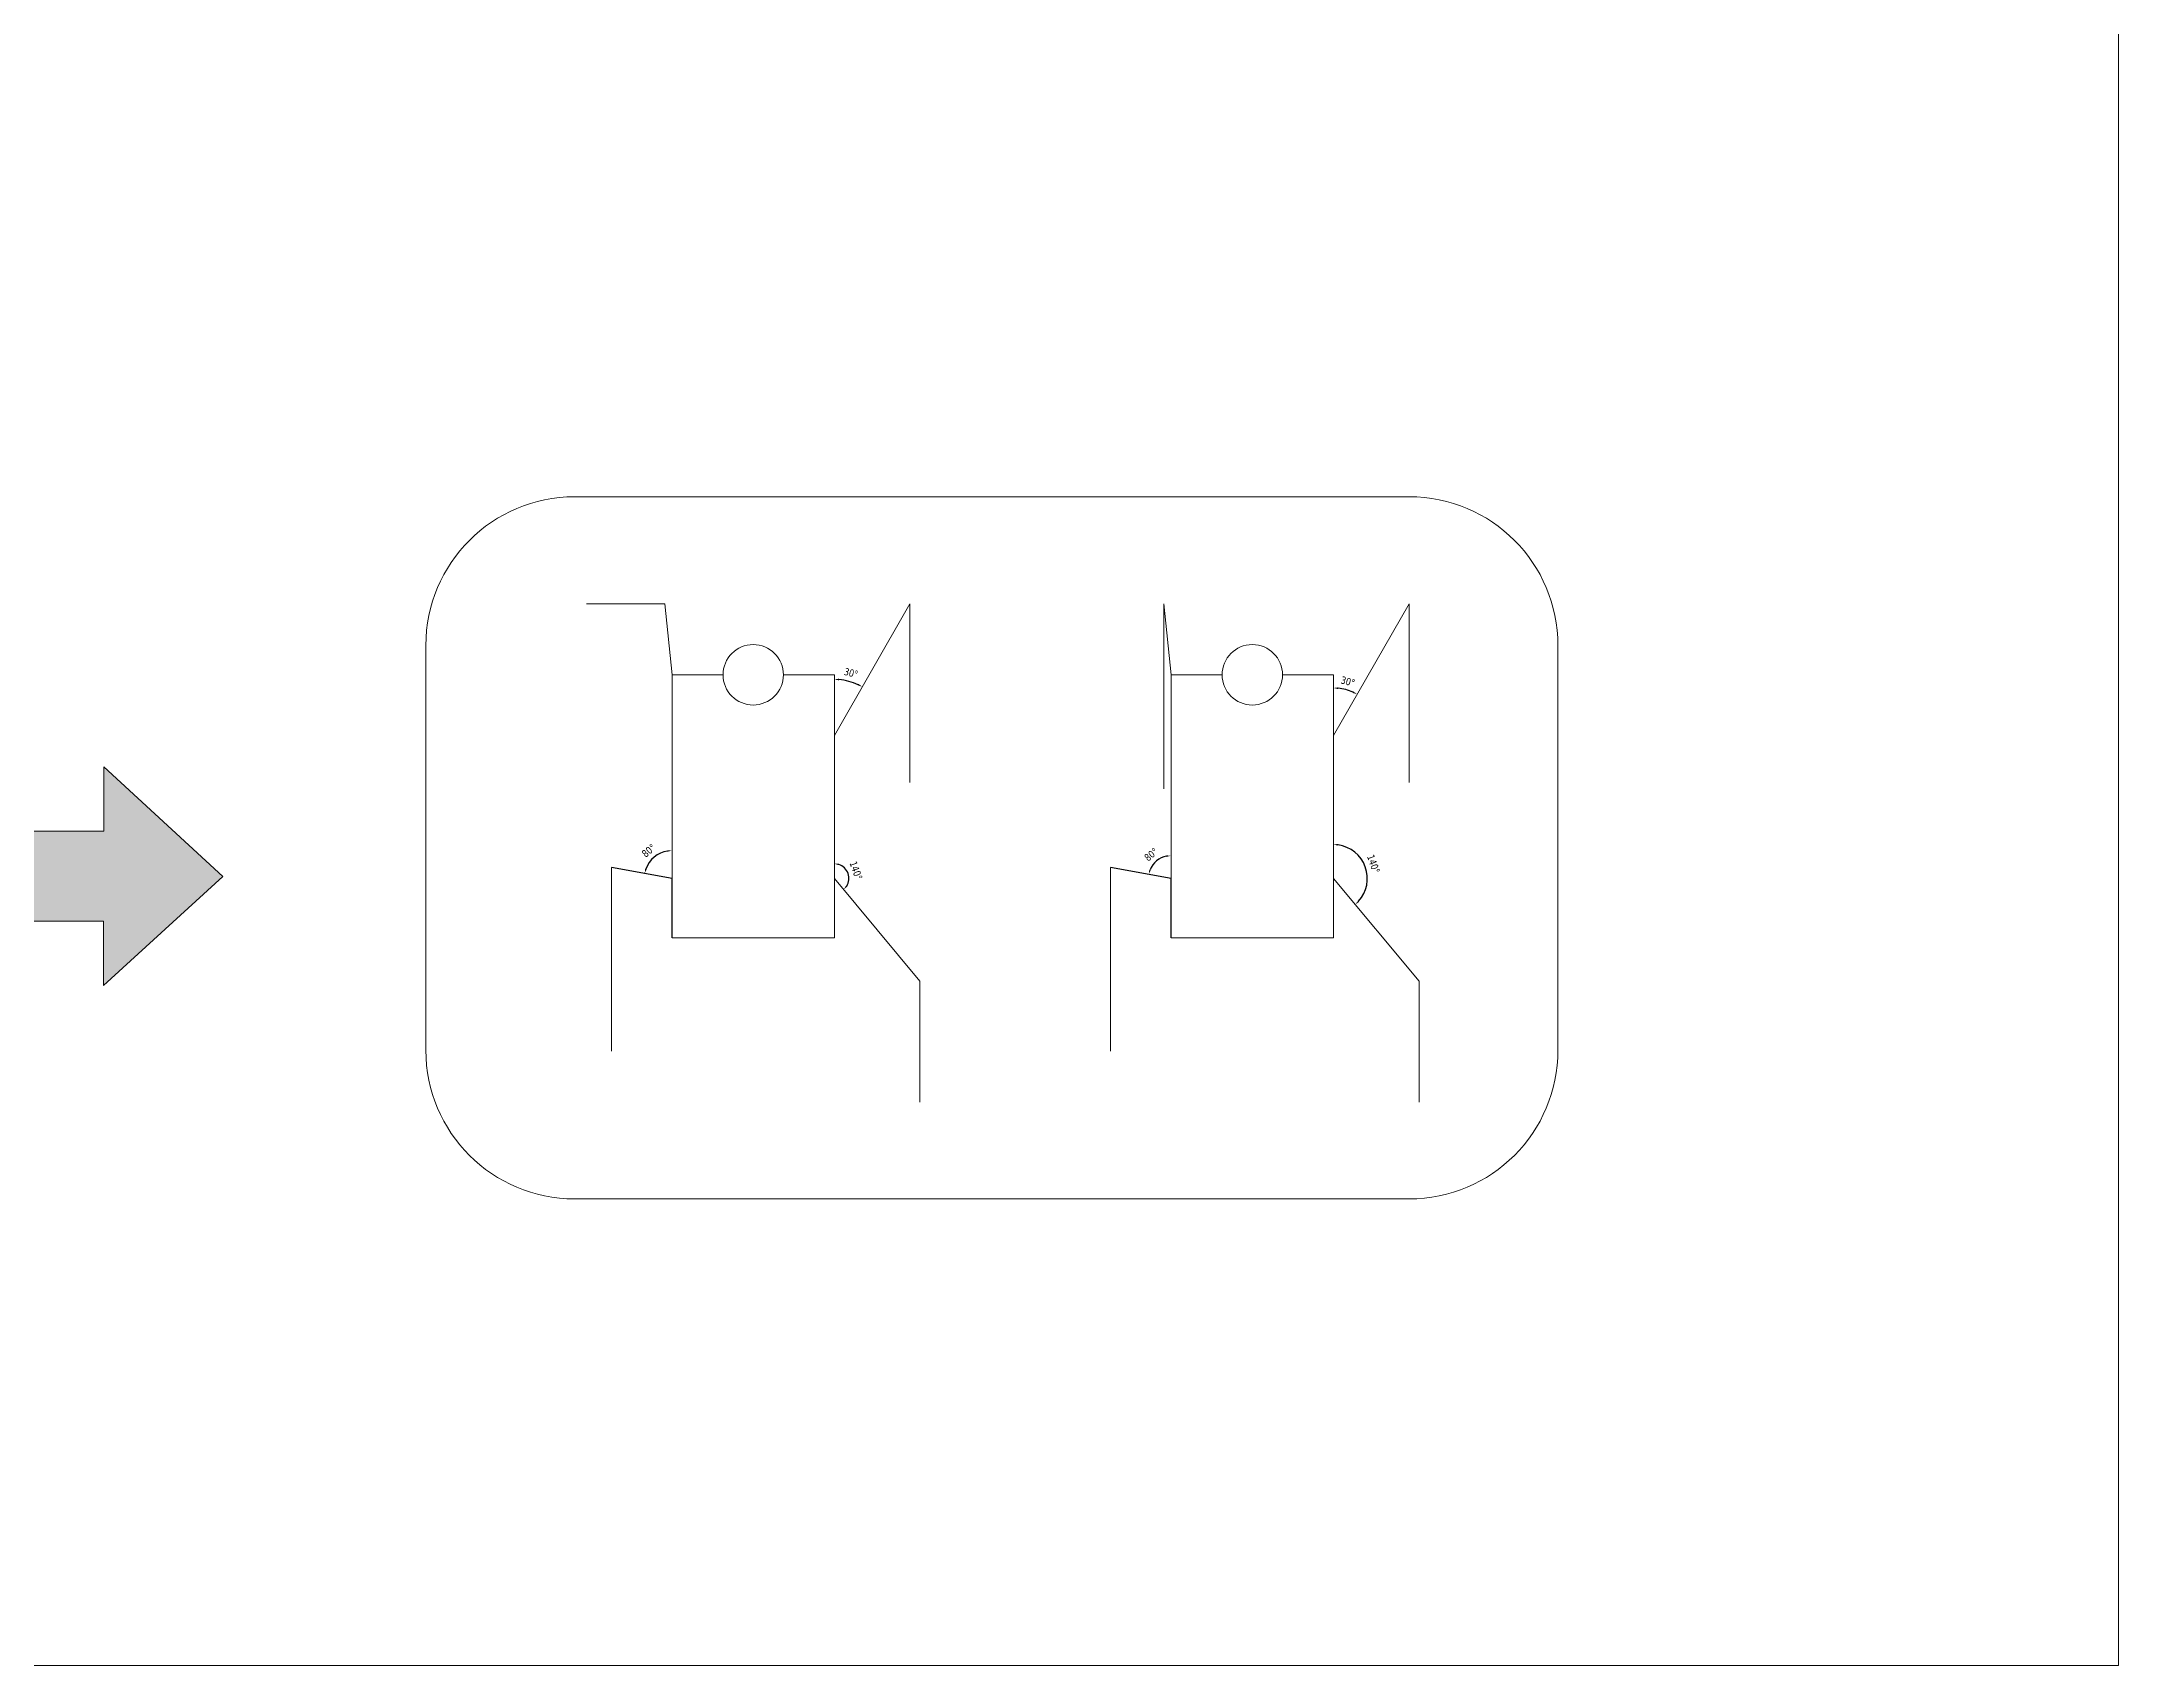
# Model space of a CAD drawing. Header units: millimetres. Extents: x 10966 to 11263, y 6995 to 7205.
# Drawn here: x 11150.7 to 11262.8, y 6994.6 to 7082.2 of the extents above; entities that cross this region are included whole.
import ezdxf

# ---------------------------------------------------------------- set-up
doc = ezdxf.new("R2010")
doc.units = ezdxf.units.MM
doc.header["$MEASUREMENT"] = 0
doc.layers.add('NET LIEN', color=255, linetype='Continuous', lineweight=18)
doc.layers.add('NetLien', color=7, linetype='Continuous', lineweight=30)
doc.styles.add('TEXT1', font='tahoma.ttf', dxfattribs={"width": 0.9})
doc.dimstyles.new('DIM1', dxfattribs={"dimtxt": 2, "dimasz": 1.25, "dimexe": 1.25, "dimexo": 1.25, "dimgap": 1.25, "dimtad": 1, "dimtoh": 1, "dimdec": 0, "dimzin": 0, "dimdsep": 46, "dimtxsty": 'TEXT1', "dimcen": 0.09, "dimclrd": 256, "dimclre": 256, "dimclrt": 256, "dimadec": 0, "dimazin": 0, "dimtfac": 1, "dimtdec": 0, "dimtix": 1, "dimtofl": 0, "dimtmove": 0, "dimatfit": 3, "dimfxl": 1, "dimtolj": 1, "dimtzin": 0, "dimlwd": -1, "dimlwe": -1, "dimarcsym": 0})

# ---------------------------------------------------------------- blocks, each defined once
blk = doc.blocks.new('*D134')
at = {"layer": 'Defpoints', "color": 0, "transparency": 16777216}
for p in [(11197.57, 7051.86), (11193.49, 7048.03), (11194.52, 7047.6), (11193.49, 7044.75), (11193.49, 7044.75)]:
    blk.add_point(p, dxfattribs=at)
at = {"layer": 'NetLien', "transparency": 16777216}
blk.add_arc((11193.49, 7044.75), 3.03, 64.8786, 85.2738, dxfattribs=at)
for points in [[(11193.74, 7047.73), (11193.74, 7047.82), (11193.49, 7047.78)], [(11194.8, 7047.54), (11194.76, 7047.46), (11195, 7047.38)]]:
    blk.add_solid(points, dxfattribs=at)
at = {"layer": 'NetLien', "transparency": 16777216, "insert": (11194.39, 7048.13), "char_height": 0.4, "attachment_point": 5, "rotation": 345.0762, "style": 'TEXT1'}
blk.add_mtext('\\A1;30°', dxfattribs=at)
blk = doc.blocks.new('*D135')
at = {"layer": 'Defpoints', "color": 0, "transparency": 16777216}
for p in [(11184.73, 7048.03), (11184.05, 7038.38), (11181.46, 7037.63), (11184.73, 7037.04), (11184.73, 7033.83)]:
    blk.add_point(p, dxfattribs=at)
at = {"layer": 'NetLien', "transparency": 16777216}
blk.add_arc((11184.73, 7037.04), 1.5, 99.5701, 160.1969, dxfattribs=at)
for points in [[(11184.47, 7038.56), (11184.48, 7038.48), (11184.73, 7038.54)], [(11183.36, 7037.54), (11183.28, 7037.56), (11183.25, 7037.31)]]:
    blk.add_solid(points, dxfattribs=at)
at = {"layer": 'NetLien', "transparency": 16777216, "insert": (11183.47, 7038.54), "char_height": 0.4, "attachment_point": 5, "rotation": 39.8835, "style": 'TEXT1'}
blk.add_mtext('\\A1;80°', dxfattribs=at)
blk = doc.blocks.new('*D136')
at = {"layer": 'Defpoints', "color": 0, "transparency": 16777216}
for p in [(11193.49, 7048.03), (11193.49, 7037.04), (11194.27, 7036.99), (11193.49, 7033.83), (11198.1, 7031.49)]:
    blk.add_point(p, dxfattribs=at)
at = {"layer": 'NetLien', "transparency": 16777216}
blk.add_arc((11193.49, 7037.04), 0.786, 328.0471, 71.7037, dxfattribs=at)
for points in [[(11193.73, 7037.75), (11193.74, 7037.83), (11193.49, 7037.83)], [(11194.19, 7036.6), (11194.12, 7036.65), (11193.99, 7036.44)]]:
    blk.add_solid(points, dxfattribs=at)
at = {"layer": 'NetLien', "transparency": 16777216, "insert": (11194.66, 7037.46), "char_height": 0.4, "attachment_point": 5, "rotation": 289.8754, "style": 'TEXT1'}
blk.add_mtext('\\A1;140°', dxfattribs=at)
blk = doc.blocks.new('*D137')
at = {"layer": 'Defpoints', "color": 0, "transparency": 16777216}
for p in [(11211.67, 7048.03), (11208.4, 7037.63), (11211.12, 7038.14), (11211.67, 7037.04), (11211.67, 7033.83)]:
    blk.add_point(p, dxfattribs=at)
at = {"layer": 'NetLien', "transparency": 16777216}
blk.add_arc((11211.67, 7037.04), 1.23, 101.6859, 158.0812, dxfattribs=at)
for points in [[(11211.42, 7038.28), (11211.42, 7038.2), (11211.67, 7038.27)], [(11210.57, 7037.49), (11210.49, 7037.51), (11210.46, 7037.26)]]:
    blk.add_solid(points, dxfattribs=at)
at = {"layer": 'NetLien', "transparency": 16777216, "insert": (11210.59, 7038.33), "char_height": 0.4, "attachment_point": 5, "rotation": 39.8835, "style": 'TEXT1'}
blk.add_mtext('\\A1;80°', dxfattribs=at)
blk = doc.blocks.new('*D138')
at = {"layer": 'Defpoints', "color": 0, "transparency": 16777216}
for p in [(11224.51, 7051.86), (11220.43, 7048.03), (11221.31, 7047.17), (11220.43, 7044.75), (11220.43, 7044.75)]:
    blk.add_point(p, dxfattribs=at)
at = {"layer": 'NetLien', "transparency": 16777216}
blk.add_arc((11220.43, 7044.75), 2.57, 65.7379, 84.4144, dxfattribs=at)
for points in [[(11220.68, 7047.26), (11220.68, 7047.35), (11220.43, 7047.32)], [(11221.51, 7047.13), (11221.47, 7047.05), (11221.71, 7046.98)]]:
    blk.add_solid(points, dxfattribs=at)
at = {"layer": 'NetLien', "transparency": 16777216, "insert": (11221.21, 7047.67), "char_height": 0.4, "attachment_point": 5, "rotation": 345.0762, "style": 'TEXT1'}
blk.add_mtext('\\A1;30°', dxfattribs=at)
blk = doc.blocks.new('*D139')
at = {"layer": 'Defpoints', "color": 0, "transparency": 16777216}
for p in [(11220.43, 7048.03), (11220.43, 7037.04), (11222.26, 7036.93), (11220.43, 7033.83), (11225.05, 7031.49)]:
    blk.add_point(p, dxfattribs=at)
at = {"layer": 'NetLien', "transparency": 16777216}
blk.add_arc((11220.43, 7037.04), 1.83, 317.5711, 82.1797, dxfattribs=at)
for points in [[(11220.68, 7038.81), (11220.68, 7038.9), (11220.43, 7038.87)], [(11221.81, 7035.77), (11221.76, 7035.83), (11221.6, 7035.63)]]:
    blk.add_solid(points, dxfattribs=at)
at = {"layer": 'NetLien', "transparency": 16777216, "insert": (11222.59, 7037.82), "char_height": 0.4, "attachment_point": 5, "rotation": 289.8754, "style": 'TEXT1'}
blk.add_mtext('\\A1;140°', dxfattribs=at)

msp = doc.modelspace()

# ---------------------------------------------------------------- hatches: boundary and pattern name
at = {"layer": 'NET LIEN'}
h = msp.add_hatch(color=256, dxfattribs=at)
h.dxf.hatch_style = 1
h.paths.add_polyline_path([(11015.47, 7117.7), (11015.47, 7114.23), (11010.2, 7114.23), (11004.53, 7114.49), (11004.53, 7109.39), (11010.19, 7109.38), (11015.46, 7109.37), (11015.46, 7105.91), (11021.91, 7111.8)])
h.paths.add_polyline_path([(11163.21, 7179.96), (11163.21, 7176.49), (11157.93, 7176.49), (11152.26, 7176.75), (11152.26, 7171.65), (11157.93, 7171.64), (11163.2, 7171.63), (11163.19, 7168.17), (11169.65, 7174.06)])
h.paths.add_polyline_path([(11108.56, 7117.7), (11108.56, 7114.23), (11103.29, 7114.23), (11097.62, 7114.49), (11097.62, 7109.39), (11103.29, 7109.38), (11108.56, 7109.37), (11108.55, 7105.91), (11115.01, 7111.8)])
h.paths.add_polyline_path([(11154.05, 7043.06), (11154.05, 7039.59), (11148.78, 7039.59), (11143.1, 7039.85), (11143.1, 7034.75), (11148.77, 7034.74), (11154.04, 7034.73), (11154.04, 7031.26), (11160.49, 7037.15)])
h.paths.add_polyline_path([(11015.47, 7043.06), (11015.47, 7039.59), (11010.2, 7039.59), (11004.53, 7039.85), (11004.53, 7034.75), (11010.19, 7034.74), (11015.46, 7034.73), (11015.46, 7031.26), (11021.91, 7037.15)])

# ---------------------------------------------------------------- linework, layer by layer
for p, q in [((11179.47, 7057.64), (11224.52, 7057.64)), ((11184.34, 7051.86), (11180.11, 7051.86)), ((11184.73, 7048.03), (11184.34, 7051.86)), ((11193.49, 7044.75), (11197.57, 7051.86)), ((11197.57, 7051.86), (11197.57, 7042.22)), ((11211.67, 7048.03), (11211.28, 7051.86)), ((11211.28, 7051.86), (11211.28, 7041.88)), ((11220.43, 7044.75), (11224.51, 7051.86)), ((11224.51, 7051.86), (11224.51, 7042.22)), ((11171.43, 7027.77), (11171.43, 7049.61)), ((11232.55, 7049.61), (11232.55, 7027.77)), ((11193.49, 7048.03), (11190.73, 7048.03)), ((11193.49, 7048.03), (11193.49, 7044.75)), ((11193.49, 7048.03), (11193.49, 7044.75)), ((11220.43, 7048.03), (11217.68, 7048.03)), ((11220.43, 7048.03), (11220.43, 7044.75)), ((11220.43, 7048.03), (11220.43, 7044.75)), ((11160.49, 7037.15), (11154.05, 7043.06)), ((11154.05, 7043.06), (11154.05, 7039.59)), ((11154.05, 7039.59), (11148.78, 7039.59)), ((11160.49, 7037.15), (11154.04, 7031.26)), ((11181.46, 7037.63), (11181.46, 7027.72)), ((11193.49, 7033.83), (11193.49, 7037.04)), ((11193.49, 7037.04), (11198.1, 7031.49)), ((11208.4, 7037.63), (11208.4, 7027.72)), ((11220.43, 7033.83), (11220.43, 7037.04)), ((11220.43, 7037.04), (11225.05, 7031.49)), ((11154.04, 7034.73), (11148.77, 7034.74)), ((11154.04, 7031.26), (11154.04, 7034.73)), ((11193.49, 7033.83), (11189.11, 7033.83)), ((11193.49, 7033.83), (11193.49, 7033.83)), ((11193.49, 7033.83), (11193.49, 7033.83)), ((11193.49, 7033.83), (11193.49, 7033.83)), ((11220.43, 7033.83), (11216.05, 7033.83)), ((11220.43, 7033.83), (11220.43, 7033.83)), ((11220.43, 7033.83), (11220.43, 7033.83)), ((11220.43, 7033.83), (11220.43, 7033.83)), ((11198.1, 7031.49), (11198.11, 7024.97)), ((11225.05, 7031.49), (11225.05, 7024.97)), ((11224.52, 7019.74), (11179.47, 7019.74))]:
    msp.add_line(p, q, dxfattribs=at)
msp.add_lwpolyline([(10965.8, 6994.56), (11262.8, 6994.56), (11262.8, 7204.56), (10965.8, 7204.56)], close=True, dxfattribs=at)
for points in [[(11190.73, 7048.03), (11193.49, 7048.03), (11193.49, 7033.83), (11184.73, 7033.83), (11184.73, 7048.03), (11187.48, 7048.03)], [(11217.68, 7048.03), (11220.43, 7048.03), (11220.43, 7033.83), (11211.67, 7033.83), (11211.67, 7048.03), (11214.42, 7048.03)]]:
    msp.add_lwpolyline(points, dxfattribs=at)
for centre in [(11189.11, 7048.03), (11216.05, 7048.03)]:
    msp.add_circle(centre, 1.63, dxfattribs=at)
for centre, start, end in [((11179.47, 7049.61), 90, 180), ((11224.52, 7049.61), 0, 90), ((11179.47, 7027.77), 180, 270), ((11224.52, 7027.77), 270, 0)]:
    msp.add_arc(centre, 8.03, start, end, dxfattribs=at)
at = {"layer": 'NetLien'}
for p, q in [((11184.73, 7037.04), (11181.46, 7037.63)), ((11184.73, 7033.83), (11184.73, 7037.04)), ((11211.67, 7037.04), (11208.4, 7037.63)), ((11211.67, 7033.83), (11211.67, 7037.04))]:
    msp.add_line(p, q, dxfattribs=at)

# ---------------------------------------------------------------- dimensions: what is measured, and where the dimension line sits
for base, line1, line2, picture, middle in [((11194.52, 7047.6), ((11193.49, 7048.03), (11193.49, 7044.75)), ((11193.49, 7044.75), (11197.57, 7051.86)), '*D134', (11194.39, 7048.13)), ((11221.31, 7047.17), ((11220.43, 7044.75), (11224.51, 7051.86)), ((11220.43, 7048.03), (11220.43, 7044.75)), '*D138', (11221.21, 7047.67)), ((11184.05, 7038.38), ((11184.73, 7033.83), (11184.73, 7048.03)), ((11184.73, 7037.04), (11181.46, 7037.63)), '*D135', (11183.47, 7038.54)), ((11194.27, 7036.99), ((11193.49, 7037.04), (11198.1, 7031.49)), ((11193.49, 7048.03), (11193.49, 7033.83)), '*D136', (11194.66, 7037.46)), ((11211.12, 7038.14), ((11211.67, 7037.04), (11208.4, 7037.63)), ((11211.67, 7033.83), (11211.67, 7048.03)), '*D137', (11210.59, 7038.33)), ((11222.26, 7036.93), ((11220.43, 7037.04), (11225.05, 7031.49)), ((11220.43, 7048.03), (11220.43, 7033.83)), '*D139', (11222.59, 7037.82))]:
    dim = msp.add_angular_dim_2l(base=base, line1=line1, line2=line2, dimstyle='DIM1', override={"dimscale": 0.2}, dxfattribs=at)
    dim.commit()
    dim.dimension.update_dxf_attribs({"geometry": picture, "text_midpoint": middle})

doc.saveas('drawing.dxf')
